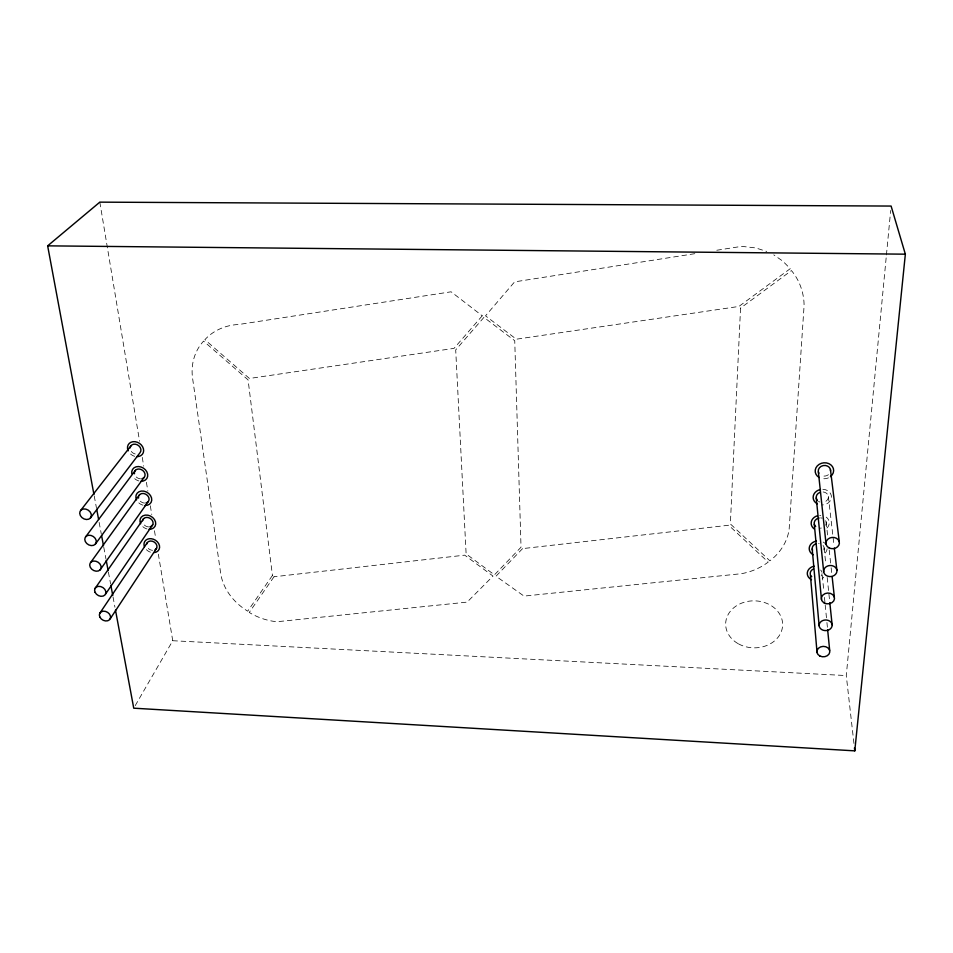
<?xml version="1.0" encoding="UTF-8"?>
<svg xmlns="http://www.w3.org/2000/svg" width="953" height="953" viewBox="0 0 953 953"><rect width="100%" height="100%" fill="white"/><g stroke="black" fill="none" stroke-linecap="round" stroke-linejoin="round"><path stroke-width="0.71" stroke-dasharray="4.76 3.57" d="M823.142 491.962A6.111 5.218 -5.4 0 1 828.336 496.382L828.312 497.752A6.111 5.218 -5.4 0 1 823.011 502.326M823.058 545.461A5.98 5.027 -3.5 0 1 824.119 547.892L824.047 549.214A5.98 5.027 -3.5 0 1 822.725 551.596M853.948 743.471L846.276 675.558L886.29 256.417M886.433 254.939L890.674 210.506M135.219 705.637L172.743 640.726L158.353 554.181M694.82 253.677L514.62 281.862L485.518 315.848L516.335 339.197L738.897 306.449L790.263 268.663L782.711 261.062L773.776 254.868M716.799 250.246L741.708 246.351L755.693 247.923L766.748 251.461M818.556 543.436L819.199 543.448M819.663 515.359L820.807 515.394M172.743 640.726L846.276 675.558M94.24 496.036L96.42 507.746M99.136 522.375L101.316 534.073M103.77 547.248L105.95 558.946M108.404 572.122L110.584 583.82M113.038 596.995L114.944 607.228M99.827 202.143L139.579 441.239M142.259 457.369L143.724 466.172M146.405 482.301L147.87 491.105M150.312 505.781L151.777 514.572M154.457 530.714L155.673 538.04M828.336 496.382L833.982 545.152M826.132 521.934L827.752 536.718M829.205 550.024L830.992 566.285M831.147 567.762L831.802 573.67M824.119 547.892L825.81 564.164M827.192 577.47L829.658 601.129M822.26 575.267L823.868 591.515M824.452 597.412L825.036 603.32M825.179 604.798L826.787 621.034M826.93 622.512L827.514 628.42M828.443 474.689A6.171 5.313 -6.5 0 1 820.962 475.297M140.556 478.835A5.647 4.574 33 0 1 134.838 475.035M135.219 453.985A5.706 4.646 34.1 0 1 130.728 450.495M822.058 573.599A5.921 4.944 -2.7 0 1 821.069 576.041M820.616 570.037A5.921 4.944 -2.7 0 1 821.962 572.312M150.419 552.168A8.208 6.54 30.2 0 1 145.392 548.475M152.575 550.322A5.468 4.36 30.2 0 1 147.024 546.665M146.976 528.951A8.291 6.635 31.1 0 1 141.699 525.46M148.632 526.914A5.527 4.431 31.1 0 1 143.033 523.209M138.876 480.955A8.47 6.862 33 0 1 133.491 477.37M142.962 505.161A8.374 6.742 32 0 1 137.637 501.623M144.63 503.077A5.587 4.503 32 0 1 138.971 499.324M134.707 456.308A8.553 6.969 34.1 0 1 129.274 452.675M826.954 528.01A9.065 7.684 -4.4 0 0 829.074 524.412L829.253 522.399A9.065 7.684 -4.4 0 0 826.227 517.145M825.632 520.672A6.04 5.122 -4.4 0 1 825.203 525.794M821.355 528.045A6.04 5.122 -4.4 0 1 819.783 528.165M820.604 517.908A6.04 5.122 -4.4 0 1 822.153 518.146M823.69 577.173A8.887 7.41 -2.7 0 1 822.213 578.685M828.443 477.834A9.256 7.981 -6.5 0 1 821.403 478.406M819.89 502.028A6.111 5.218 -5.4 0 1 818.52 501.361M822.832 489.306A9.161 7.827 -5.4 0 1 831.421 497.395A9.161 7.827 -5.4 0 1 821.724 504.983M827.109 548.785A8.97 7.553 -3.5 0 1 824.047 554.015M823.166 542.054A8.97 7.553 -3.5 0 1 824.929 543.341M740.552 308.081L730.355 523.936L769.881 560.817A58.848 50.521 0.5 0 0 789.132 529.427L804.094 305.544C804.046 292.916 799.555 280.242 791.443 270.581L740.552 308.081M272.439 575.457L247.685 611.171A54.118 44.029 25.4 0 1 220.643 573.158L192.625 378.567A58.669 50.283 34 0 1 203.561 341.114L248.078 379.89L272.439 575.457M274.011 576.768L249.245 612.457A54.095 44.005 25.3 0 0 277.001 621.737L467.125 602.117L493.011 576.088L464.707 555.158L274.011 576.768M482.242 315.8L454.021 348.369L249.424 378.472L204.883 339.673A58.705 50.354 34 0 1 239.012 324.449L451.103 291.797L482.242 315.8M483.933 317.373L455.701 349.918L466.124 553.919L494.452 574.862L521.029 547.225L514.739 340.697L483.933 317.373M522.589 548.606L495.989 576.22L524.019 596.101L741.41 573.694A58.788 50.461 0.6 0 0 768.201 562.103L728.688 525.246L522.589 548.606M738.515 643.883A28.495 23.503 1.3 0 0 782.592 625.895A28.495 23.503 1.3 0 0 741.327 603.261A28.495 23.503 1.3 0 0 738.515 643.883"/><path stroke-width="1.43" d="M836.889 570.275L836.865 571.717A6.659 5.539 -3.4 0 1 831.052 576.529L829.324 576.541A6.659 5.539 -3.4 0 1 823.642 570.835A6.659 5.539 -3.4 0 1 830.087 565.498A6.659 5.539 -3.4 0 1 836.889 570.275L834.328 548.106M832.124 624.787L832.04 626.181A6.516 5.325 -1.8 0 1 825.036 630.6A6.516 5.325 -1.8 0 1 819.115 625.347A6.516 5.325 -1.8 0 1 825.084 619.998L826.775 620.046A6.516 5.325 -1.8 0 1 832.124 624.787L829.813 602.606M115.492 610.158L133.742 708.186L854.781 750.857L905.35 254.177L891.103 206.062L99.827 202.143L47.65 245.85L93.966 494.571M110.226 618.771L156.637 548.189M99.696 613.387L146.929 543.15M105.557 594.064L152.73 524.722M94.931 588.62L143.593 518.682M100.113 569.906A6.052 4.705 31 0 0 95.979 561.269A6.052 4.705 31 0 0 90.237 567.19A6.052 4.705 31 0 0 100.113 569.906L148.084 501.814M90.761 562.353L139.531 494.714M95.264 544.258A6.111 4.789 31.9 0 0 91.059 535.467A6.111 4.789 31.9 0 0 85.305 541.53A6.111 4.789 31.9 0 0 95.264 544.258L144.046 477.524M85.806 536.599L135.397 470.329M90.452 517.967A6.183 4.872 32.9 0 0 85.818 509.105A6.183 4.872 32.9 0 0 80.362 515.585A6.183 4.872 32.9 0 0 90.452 517.967L140.043 452.651A5.706 4.646 34.1 0 0 137.268 444.789A5.706 4.646 34.1 0 0 130.168 447.91M80.624 510.486L131.061 445.647M47.65 245.85L905.35 254.177M144.451 546.724L144.01 544.902A8.208 6.54 30.2 0 1 149.121 538.743L151.11 538.707A8.208 6.54 30.2 0 1 159.425 545.521A8.208 6.54 30.2 0 1 154.446 552.573M96.694 509.2L98.6 519.445M101.59 535.538L103.496 545.783M106.224 560.412L108.13 570.656M110.858 585.285L112.764 595.53M830.456 469.591L839.283 541.84M854.448 747.902L854.781 750.857M832.124 576.636L834.399 597.328M818.365 471.973L826.084 544.27M816.233 497.942L823.678 571.812M827.657 629.897L829.706 650.565M814.279 524.162L821.474 599.58M812.194 548.976L819.139 625.823M817.055 652.65L810.348 574.397A5.921 4.944 -2.7 0 1 813.528 568.953M813.171 554.777A8.97 7.553 -3.5 0 1 809.371 547.093A8.97 7.553 -3.5 0 1 816.423 541.042M818.877 473.284A6.171 5.313 -6.5 0 1 823.225 465.576A6.171 5.313 -6.5 0 1 830.551 470.985M134.444 473.76A5.647 4.574 33 0 1 138.423 469.019A5.647 4.574 33 0 1 144.785 473.236A5.647 4.574 33 0 1 141.89 478.716M811.694 576.672A5.921 4.944 -2.7 0 1 810.836 575.612M146.607 544.258A5.468 4.36 30.2 0 1 154.303 542.102A5.468 4.36 30.2 0 1 155.041 549.81M140.627 523.721A8.291 6.635 31.1 0 1 145.297 515.108A8.291 6.635 31.1 0 1 155.494 521.839A8.291 6.635 31.1 0 1 149.025 529.272M142.616 520.755A5.527 4.431 31.1 0 1 147.489 517.467A5.527 4.431 31.1 0 1 152.945 521.958A5.527 4.431 31.1 0 1 149.943 526.806M131.8 473.665A8.47 6.862 33 0 1 138.471 466.541A8.47 6.862 33 0 1 147.644 474.177A8.47 6.862 33 0 1 140.961 481.277M136.553 499.86A8.374 6.742 32 0 1 141.247 491.069A8.374 6.742 32 0 1 151.539 497.907A8.374 6.742 32 0 1 145.035 505.483M138.876 495.691A5.587 4.503 32 0 1 147.477 495.477A5.587 4.503 32 0 1 145.952 502.97M138.578 498.074A5.587 4.503 32 0 1 138.542 496.835M128.178 450.852A8.553 6.969 34.1 0 1 132.92 441.704A8.553 6.969 34.1 0 1 143.415 448.732A8.553 6.969 34.1 0 1 136.815 456.63M814.196 528.903A9.065 7.684 -4.4 0 1 811.17 523.685L811.325 521.684A9.065 7.684 -4.4 0 1 817.34 515.787M815.649 526.509A6.04 5.122 -4.4 0 1 819.032 518.027M811.468 579.698A8.887 7.41 -2.7 0 1 807.394 572.265A8.887 7.41 -2.7 0 1 814.136 566.153M819.246 477.536A9.256 7.981 -6.5 0 1 817.233 465.946A9.256 7.981 -6.5 0 1 830.837 464.838A9.256 7.981 -6.5 0 1 830.456 476.631M817.412 500.42A6.111 5.218 -5.4 0 1 819.997 492.367M817.245 503.815A9.161 7.827 -5.4 0 1 813.302 495.882A9.161 7.827 -5.4 0 1 820.45 489.508M812.54 550.25A5.98 5.027 -3.5 0 1 816.113 543.734M828.896 547.808A6.731 5.658 -4.4 0 0 839.379 543.317A6.731 5.658 -4.4 0 0 829.765 538.016A6.731 5.658 -4.4 0 0 828.896 547.808M819.771 655.95A6.445 5.218 -1.1 0 0 829.801 651.923A6.445 5.218 -1.1 0 0 820.557 646.92A6.445 5.218 -1.1 0 0 819.771 655.95M99.851 617.067A5.909 4.551 29.3 0 0 109.535 619.736A5.909 4.551 29.3 0 0 105.509 611.409A5.909 4.551 29.3 0 0 99.851 617.067M95.097 592.361A5.98 4.622 30.1 0 0 104.866 595.053A5.98 4.622 30.1 0 0 100.78 586.583A5.98 4.622 30.1 0 0 95.097 592.361M824.238 602.987A6.588 5.432 -2.6 0 0 834.494 598.746A6.588 5.432 -2.6 0 0 825.072 593.6A6.588 5.432 -2.6 0 0 824.238 602.987"/></g></svg>
